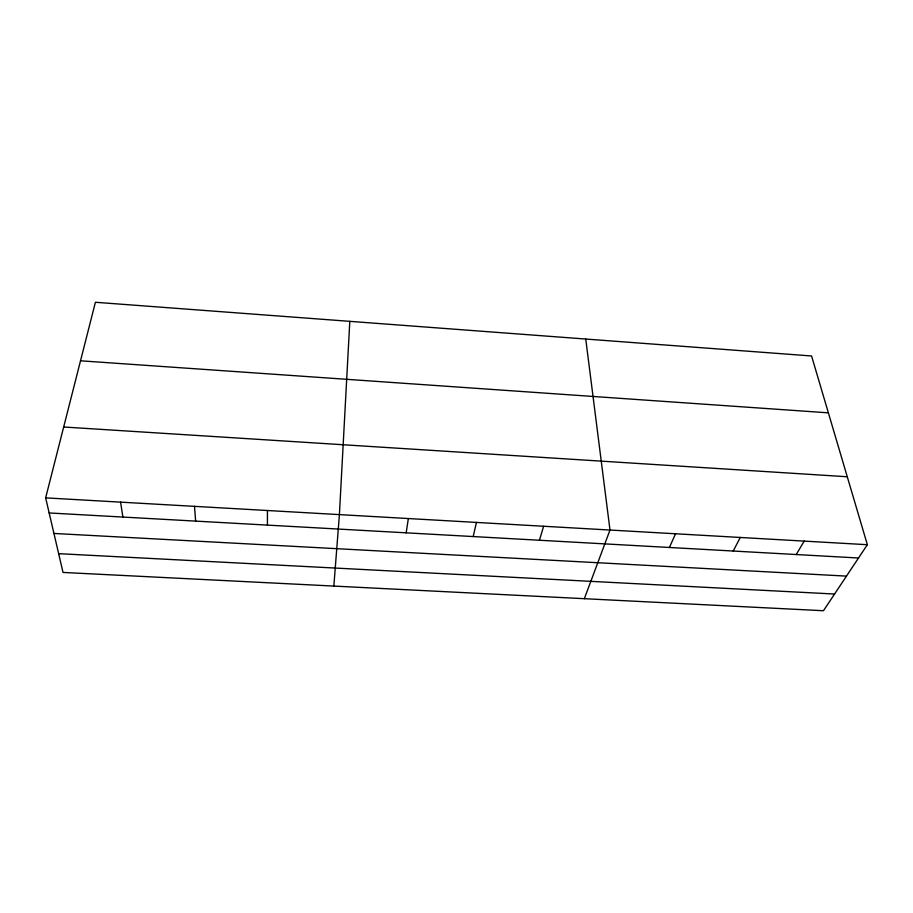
<?xml version="1.0" encoding="UTF-8"?>
<svg xmlns="http://www.w3.org/2000/svg" width="913" height="913" viewBox="0 0 913 913"><rect width="100%" height="100%" fill="white"/><g stroke="black" fill="none" stroke-linecap="round" stroke-linejoin="round"><path stroke-width="1.37" d="M267.429 525.101L267.441 510.504M349.805 321.353L339.408 514.612L333.85 586.078M406.171 532.827L408.351 518.538M473.219 536.559L476.415 522.419M45.65 497.87L95.409 302.271L811.577 355.979L867.35 544.707L823.458 610.729L63.02 572.44L45.65 497.87L867.35 544.707M539.435 540.245L543.634 526.253M584.343 598.688L609.998 530.031L585.747 339.043M669.412 547.469L675.54 533.774M733.219 551.03L740.272 537.46M796.239 554.533L804.205 541.101M58.649 553.666L834.562 594.032M53.935 533.454L846.465 576.114M49.165 512.958L858.505 558.003M63.682 426.999L847.275 476.757M80.515 360.795L828.388 412.836M120.573 502.139L122.89 517.055M194.503 506.35L195.633 521.106"/></g></svg>
